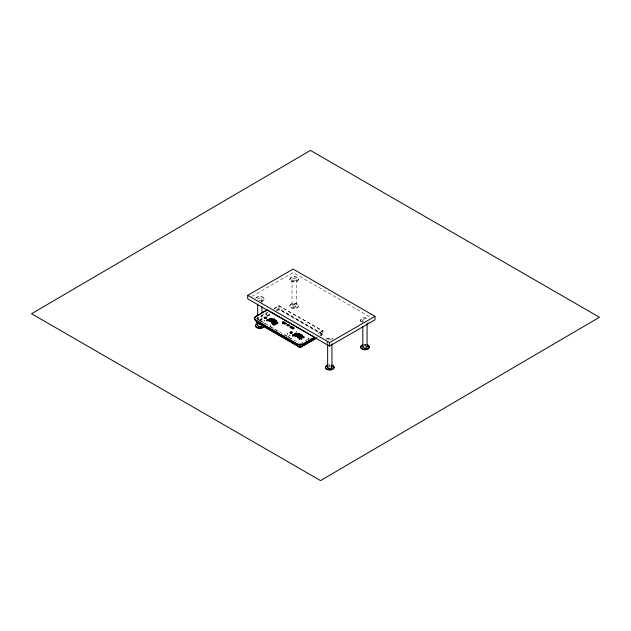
<?xml version="1.0" encoding="UTF-8"?>
<svg xmlns="http://www.w3.org/2000/svg" width="631" height="631" viewBox="0 0 631 631"><rect width="100%" height="100%" fill="white"/><g stroke="black" fill="none" stroke-linecap="round" stroke-linejoin="round"><path stroke-width="0.47" stroke-dasharray="3.15 2.37" d="M258.166 320.035L258.292 318.584L258.418 320.035M261.668 318.702L261.802 319.736L261.928 318.702M264.058 320.083L264.152 321.116L264.31 320.083M266.527 315.192L266.645 313.765L266.755 315.177M270.1 326.929L270.226 325.478L270.352 326.929M287.342 333.547L287.515 334.54L287.578 333.531M288.036 335.937L288.122 337.333L288.249 335.897M289.716 334.911L289.874 335.929L289.968 334.887M296.365 331.094L296.349 332.434M308.283 339.328L308.409 337.877L308.535 339.328M251.895 296.404L293.147 272.584L369.869 316.88M256.265 318.773L267.213 312.455M273.949 308.567L278.997 305.649L322.946 331.023L322.946 334.525L320.414 335.984M268.009 312.432L257.022 318.773L299.402 343.24M273.925 309.016L278.997 306.09L322.946 331.023L317.89 333.941M258.718 320.422L263.782 317.496M267.165 315.547L269.697 314.08M276.465 310.176L278.997 308.717L322.22 333.665L322.22 331.046L317.992 333.483M259.633 320.327L263.845 317.898M267.213 315.957L270.581 314.009M276.473 310.61L278.997 309.151L322.946 334.525L320.532 335.518M259.562 320.808L263.782 318.371M267.165 316.415L271.393 313.978M277.309 310.562L278.997 309.584L322.22 334.54M300.246 343.729L310.389 337.877M319.688 335.132L322.22 333.665M259.649 320.729L262.18 322.189M263.024 322.678L267.252 325.115M270.636 327.071L279.083 331.945M284.155 334.872L291.759 339.265M362.793 320.627L362.793 323.545M360.648 320.185L360.648 320.627M298.463 278.989L298.463 279.43M298.463 305.68A4.283 2.477 0 0 1 292.035 307.818A4.283 2.477 0 0 1 292.035 303.535A4.283 2.477 0 0 1 298.463 305.68L298.463 306.114M296.318 279.43L296.318 306.114A2.145 1.238 0 0 1 293.107 307.187A2.145 1.238 0 0 1 293.107 305.041A2.145 1.238 0 0 1 296.318 306.114M292.035 279.43L292.035 306.114M289.889 278.989L289.889 279.43M289.889 305.68L289.889 306.114M278.997 305.649L278.997 309.584M264.097 298.834L264.097 299.268M261.952 299.268L261.952 304.134M261.952 314.822L261.952 321.629M257.669 316.77L257.669 319.688M328.719 366.09A2.145 1.238 0 0 1 330.352 365.964M327.647 343.059A4.283 2.477 0 0 1 326.763 342.665M326.763 339.162A4.283 2.477 0 0 1 332.821 339.162M327.647 342.617A4.283 2.477 0 0 1 326.763 342.223M326.085 339.241A4.283 2.477 0 0 1 332.821 338.729M328.278 340.038A2.145 1.238 0 0 1 331.307 340.038M328.688 364.773A4.283 2.477 0 0 1 329.792 364.686M328.719 366.524A2.145 1.238 0 0 1 330.352 366.406M328.688 365.207A4.283 2.477 0 0 1 329.792 365.12M364.379 345.678A2.145 1.238 0 0 1 366.004 345.804M368.646 321.865A4.283 2.477 0 0 1 367.968 322.378M361.224 321.865A4.283 2.477 0 0 1 362.328 318.663A4.283 2.477 0 0 1 367.968 318.876M361.902 321.936A4.283 2.477 0 0 1 361.902 318.442A4.283 2.477 0 0 1 367.968 318.442M363.417 321.502A2.145 1.238 0 0 1 363.235 319.87A2.145 1.238 0 0 1 366.004 319.554M363.827 344.479A4.283 2.477 0 0 1 366.043 344.479M364.379 346.111A2.145 1.238 0 0 1 366.004 346.238M363.827 344.92A4.283 2.477 0 0 1 366.043 344.92M257.74 298.952A2.145 1.238 0 0 1 260.548 298.108A2.145 1.238 0 0 1 261.755 299.796A2.145 1.238 0 0 1 258.742 300.34M256.099 298.029A4.283 2.477 0 0 1 263.214 297.761A4.283 2.477 0 0 1 260.918 301.657M255.673 298.195A4.283 2.477 0 0 1 260.556 296.396A4.283 2.477 0 0 1 264.081 299.047A4.283 2.477 0 0 1 259.814 301.31M292.658 280.306A2.145 1.238 0 0 0 296.247 279.754A2.145 1.238 0 0 0 293.62 278.232A2.145 1.238 0 0 0 292.658 280.306M293.107 306.745A2.145 1.238 0 0 0 296.318 305.68A2.145 1.238 0 0 0 293.107 304.607A2.145 1.238 0 0 0 293.107 306.745M291.143 281.181A4.283 2.477 0 0 0 298.313 280.069A4.283 2.477 0 0 0 293.068 277.041A4.283 2.477 0 0 0 291.143 281.181M291.143 280.74A4.283 2.477 0 0 0 298.313 279.636A4.283 2.477 0 0 0 293.068 276.599A4.283 2.477 0 0 0 291.143 280.74M291.143 307.865A4.283 2.477 0 0 0 298.313 306.753A4.283 2.477 0 0 0 293.068 303.724A4.283 2.477 0 0 0 291.143 307.865"/><path stroke-width="0.95" d="M314.254 337.269A1.688 0.978 0 0 1 313.781 338.082L303.637 343.942A5.064 2.926 0 0 1 296.475 343.942L255.91 320.516A5.064 2.926 0 0 1 255.91 316.383L256.083 316.281A4.811 2.776 0 0 0 256.083 320.209L255.91 320.729L296.475 344.147A5.064 2.926 0 0 0 303.637 344.147L313.781 338.295A1.688 0.978 0 0 0 314.143 337.23M254.806 317.543A5.064 2.926 0 0 1 255.91 316.588L266.227 310.428A1.436 0.828 0 0 1 268.254 310.428L268.435 310.507M256.02 320.264L296.657 343.635A4.811 2.776 0 0 0 303.456 343.635L313.599 337.774A1.436 0.828 0 0 0 313.599 336.607L269.098 310.909M296.657 343.635L296.475 344.147M247.691 295.332L293.147 269.09L374.98 316.328L374.98 319.83L329.516 346.08L247.691 298.834L247.691 295.332L329.516 342.578L374.98 316.328M255.91 316.383L266.227 310.428M301.097 346.742L316.305 337.956M317.046 337.924L300.214 347.642L256.265 322.275L256.265 320.524M256.265 322.275L257.022 322.275M257.874 322.764L274.824 332.553M276.52 333.531L282.451 336.954M284.147 337.932L285.843 338.91M287.539 339.888L290.079 341.355M291.774 342.333L293.47 343.311M295.166 344.289L300.214 347.642L300.214 345.023M313.599 337.774L313.781 338.295M303.456 343.635L303.637 344.147M367.076 323.545L367.076 346.876M362.793 326.456L362.793 346.876M331.938 343.832L331.938 367.163M329.516 342.578L329.516 346.08M327.647 343.832L327.647 367.163M261.952 307.045L261.952 312.881M257.669 304.134L257.669 315.8M257.669 322.599L257.669 325.517M331.654 366.54A2.145 1.238 0 0 1 330.076 368.386A2.145 1.238 0 0 1 327.726 366.84M331.938 365.018A4.283 2.477 0 0 1 333.073 368.749A4.283 2.477 0 0 1 326.511 368.749A4.283 2.477 0 0 1 327.647 365.018M331.938 365.452A4.283 2.477 0 0 1 333.073 369.19A4.283 2.477 0 0 1 326.511 369.19A4.283 2.477 0 0 1 327.647 365.452M331.307 368.472A2.145 1.238 0 0 1 328.719 368.67M327.939 368.22A2.145 1.238 0 0 1 327.726 367.92M367.005 346.553A2.145 1.238 0 0 1 364.655 348.099A2.145 1.238 0 0 1 363.077 346.253M367.076 344.731A4.283 2.477 0 0 1 368.22 348.462A4.283 2.477 0 0 1 361.65 348.462A4.283 2.477 0 0 1 362.793 344.731M367.076 345.165A4.283 2.477 0 0 1 368.22 348.904A4.283 2.477 0 0 1 361.65 348.904A4.283 2.477 0 0 1 362.793 345.165M366.004 348.383A2.145 1.238 0 0 1 364.379 348.501M261.881 325.194A2.145 1.238 0 0 1 259.814 326.755A2.145 1.238 0 0 1 257.74 325.194M263.955 326.156A4.283 2.477 0 0 1 257.203 327.481A4.283 2.477 0 0 1 257.669 323.372M263.955 326.598A4.283 2.477 0 0 1 258.702 328.341A4.283 2.477 0 0 1 255.673 325.312M256.099 324.72A4.283 2.477 0 0 1 257.669 323.813M261.329 326.826A2.145 1.238 0 0 1 258.742 327.024M255.91 320.729A5.064 2.926 0 0 1 254.593 317.906M301.847 337.948A1.262 0.734 0 0 1 301.847 336.915A1.262 0.734 0 0 1 303.637 336.915A1.262 0.734 0 0 1 303.637 337.948M292.579 336.007A1.262 0.734 0 0 1 293.675 334.911A1.262 0.734 0 0 1 294.764 336.007M295.418 336A1.262 0.734 0 0 1 297.319 335.369A1.262 0.734 0 0 1 297.319 336.631M296.049 336.631A1.262 0.734 0 0 1 295.592 336.37M300.056 337.427A1.262 0.734 0 0 1 298.834 337.971M298.203 337.877A1.262 0.734 0 0 1 298.203 336.607A1.262 0.734 0 0 1 300.096 337.238M299.315 339.139A1.262 0.734 0 0 1 300.411 338.042A1.262 0.734 0 0 1 301.508 339.139M269.847 321.502A1.262 0.734 0 0 1 270.305 320.509A1.262 0.734 0 0 1 272.04 320.777A1.262 0.734 0 0 1 271.575 321.771M271.511 322.772A1.262 0.734 0 0 1 272.734 321.857A1.262 0.734 0 0 1 273.957 322.772M273.625 323.104A1.262 0.734 0 0 1 271.638 322.954M272.434 320.24A1.262 0.734 0 0 1 273.657 319.325A1.262 0.734 0 0 1 274.879 320.24A1.262 0.734 0 0 1 273.026 320.69M271.748 319.917A1.262 0.734 0 0 1 269.705 319.712A1.262 0.734 0 0 1 270.738 318.671A1.262 0.734 0 0 1 272.071 319.586M272.821 324.563A1.262 0.734 0 0 1 274.043 323.648A1.262 0.734 0 0 1 275.266 324.563M274.674 325.012A1.262 0.734 0 0 1 273.412 325.012M277.443 323.687A1.262 0.734 0 0 1 275.4 323.482A1.262 0.734 0 0 1 276.441 322.441A1.262 0.734 0 0 1 277.774 323.364M291.916 328.451A1.01 0.584 0 0 1 292.894 327.718A1.01 0.584 0 0 1 293.872 328.451M293.77 328.593A1.01 0.584 0 0 1 292.39 328.806M274.785 322.118A1.262 0.734 0 0 1 274.603 320.927A1.262 0.734 0 0 1 276.607 321.234A1.262 0.734 0 0 1 275.416 322.212M291.822 333.192A1.01 0.584 0 0 1 290.228 333.073A1.01 0.584 0 0 1 290.844 332.214A1.01 0.584 0 0 1 292.121 332.782M266.045 310.736A1.688 0.978 0 0 1 267.891 310.523M295.103 334.816A1.262 0.734 0 0 1 295.466 333.633A1.262 0.734 0 0 1 297.256 334.233A1.262 0.734 0 0 1 295.671 335.006M287.405 325.959A1.01 0.584 0 0 1 287.405 325.131A1.01 0.584 0 0 1 288.84 325.131A1.01 0.584 0 0 1 288.84 325.959M284.163 323.979A1.01 0.584 0 0 1 285.141 323.238A1.01 0.584 0 0 1 286.119 323.979M284.36 322.796A1.01 0.584 0 0 1 283.485 323.372A1.01 0.584 0 0 1 282.373 322.946M282.373 322.638A1.01 0.584 0 0 1 283.216 322.212A1.01 0.584 0 0 1 284.226 322.496M290.599 327.773A1.01 0.584 0 0 1 290.331 326.897A1.01 0.584 0 0 1 291.885 326.897A1.01 0.584 0 0 1 291.609 327.773M266.045 310.531A1.688 0.978 0 0 1 267.891 310.318M264.736 318.387A1.01 0.584 0 0 1 264.736 317.559A1.01 0.584 0 0 1 266.172 317.559A1.01 0.584 0 0 1 266.172 318.387M267.039 320.848A1.262 0.734 0 0 1 267.41 319.885A1.262 0.734 0 0 1 269.106 320.012A1.262 0.734 0 0 1 269.035 320.998M310.46 150.407L31.55 313.741L320.54 480.593L599.45 317.259L310.46 150.407M299.78 338.997A1.262 0.734 0 0 0 301.681 338.358A1.262 0.734 0 0 0 299.78 337.727A1.262 0.734 0 0 0 299.78 338.997M298.376 335.29A1.262 0.734 0 0 0 300.277 334.659A1.262 0.734 0 0 0 298.376 334.028A1.262 0.734 0 0 0 298.376 335.29M292.39 328.396A1.01 0.584 0 0 0 293.912 327.891A1.01 0.584 0 0 0 292.39 327.386A1.01 0.584 0 0 0 292.39 328.396M300.53 336.118A1.262 0.734 0 0 0 302.423 335.487A1.262 0.734 0 0 0 300.53 334.856A1.262 0.734 0 0 0 300.53 336.118M300.53 336.528A1.262 0.734 0 0 0 302.423 335.897A1.262 0.734 0 0 0 300.53 335.266A1.262 0.734 0 0 0 300.53 336.528M298.376 334.88A1.262 0.734 0 0 0 300.277 334.249A1.262 0.734 0 0 0 298.376 333.61A1.262 0.734 0 0 0 298.376 334.88M273.412 324.594A1.262 0.734 0 0 0 275.305 323.963A1.262 0.734 0 0 0 273.412 323.332A1.262 0.734 0 0 0 273.412 324.594M284.636 323.916A1.01 0.584 0 0 0 286.151 323.411A1.01 0.584 0 0 0 284.636 322.906A1.01 0.584 0 0 0 284.636 323.916M269.958 319.499A1.262 0.734 0 0 0 272.071 319.176A1.262 0.734 0 0 0 270.525 318.276A1.262 0.734 0 0 0 269.958 319.499M272.758 320.154A1.262 0.734 0 0 0 274.879 319.83A1.262 0.734 0 0 0 273.326 318.931A1.262 0.734 0 0 0 272.758 320.154M272.095 322.804A1.262 0.734 0 0 0 273.996 322.173A1.262 0.734 0 0 0 272.095 321.542A1.262 0.734 0 0 0 272.095 322.804M290.394 332.782A1.01 0.584 0 0 0 292.082 332.521A1.01 0.584 0 0 0 290.844 331.803A1.01 0.584 0 0 0 290.394 332.782M295.363 334.517A1.262 0.734 0 0 0 297.264 333.886A1.262 0.734 0 0 0 295.363 333.247A1.262 0.734 0 0 0 295.363 334.517M270.305 321.36A1.262 0.734 0 0 0 272.206 320.722A1.262 0.734 0 0 0 270.305 320.091A1.262 0.734 0 0 0 270.305 321.36M287.618 325.643A1.01 0.584 0 0 0 289.132 325.131A1.01 0.584 0 0 0 287.618 324.626A1.01 0.584 0 0 0 287.618 325.643M290.599 327.363A1.01 0.584 0 0 0 292.121 326.858A1.01 0.584 0 0 0 290.599 326.353A1.01 0.584 0 0 0 290.599 327.363M296.049 336.22A1.262 0.734 0 0 0 297.95 335.589A1.262 0.734 0 0 0 296.049 334.958A1.262 0.734 0 0 0 296.049 336.22M298.203 337.459A1.262 0.734 0 0 0 300.096 336.828A1.262 0.734 0 0 0 298.203 336.197A1.262 0.734 0 0 0 298.203 337.459M302.107 337.648A1.262 0.734 0 0 0 304.008 337.017A1.262 0.734 0 0 0 302.107 336.386A1.262 0.734 0 0 0 302.107 337.648M264.949 318.063A1.01 0.584 0 0 0 266.463 317.559A1.01 0.584 0 0 0 264.949 317.054A1.01 0.584 0 0 0 264.949 318.063M267.505 320.706A1.262 0.734 0 0 0 269.405 320.075A1.262 0.734 0 0 0 267.505 319.436A1.262 0.734 0 0 0 267.505 320.706M274.785 321.7A1.262 0.734 0 0 0 276.678 321.069A1.262 0.734 0 0 0 274.785 320.438A1.262 0.734 0 0 0 274.785 321.7M275.913 323.387A1.262 0.734 0 0 0 277.814 322.756A1.262 0.734 0 0 0 275.913 322.125A1.262 0.734 0 0 0 275.913 323.387M293.036 335.858A1.262 0.734 0 0 0 294.937 335.227A1.262 0.734 0 0 0 293.036 334.596A1.262 0.734 0 0 0 293.036 335.858M282.846 322.883A1.01 0.584 0 0 0 284.36 322.378A1.01 0.584 0 0 0 282.846 321.873A1.01 0.584 0 0 0 282.846 322.883"/></g></svg>
